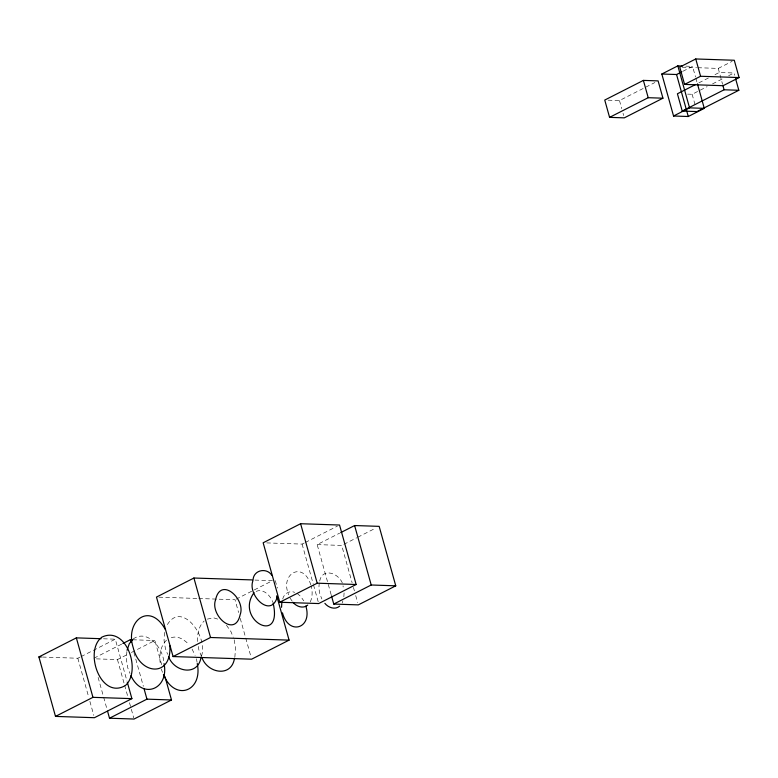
<?xml version="1.0" encoding="UTF-8"?>
<svg xmlns="http://www.w3.org/2000/svg" width="778" height="778" viewBox="0 0 778 778"><rect width="100%" height="100%" fill="white"/><g stroke="black" fill="none" stroke-linecap="round" stroke-linejoin="round"><path stroke-width="0.58" stroke-dasharray="3.89 2.92" d="M126.863 651.565L126.396 659.579L127.787 667.913L130.014 673.495M164.518 632.407L164.051 640.42L165.442 648.745L167.669 654.327M197.476 641.539C197.34 634.206 198.526 626.212 204.186 620.98M319.194 583.004L318.883 588.314L319.807 593.828L321.878 599.011M343.847 596.784L344.1 592.535M234.859 657.186L235.52 647.909L234.129 639.584M201.434 656.058C208.796 636.803 180.428 598.35 166.2 626.757M282.725 598.992C283.678 593.877 289.815 590.006 294.687 592.35M310.266 601.968C312.62 596.95 312.513 591.231 311.258 585.951M319.69 581.078C322.782 565.616 342.787 574.874 343.176 587.02M342.174 603.038L342.923 600.859M166.531 640.148C159.879 646.596 158.877 656.807 160.618 665.462M133.106 639.03C147.431 628.478 163.409 648.687 163.837 662.389M608.153 100.177L619.483 100.557L654.891 82.526M682.958 71.255L692.556 66.363L695.493 76.866M697.808 67.715L718.269 68.406L732.137 61.345M698.877 82.857L708.534 77.936M714.972 74.659L719.261 72.48L733.994 72.976L734.636 75.281M687.606 94.128L692.138 94.274L707.163 86.63M712.531 83.898L722.188 78.986M728.626 75.709L733.994 72.976M42.44 657.05L77.839 658.246L79.978 657.157M81.058 656.613L115.29 639.185L127.008 681.158M266.698 542.898L302.097 544.094L304.237 543.005M305.307 542.461L337.409 526.123M93.973 658.207L121.796 644.048M331.156 594.732L317.161 544.6L339.626 533.163M96.414 658.869L117.449 659.579L127.086 654.677M131.365 652.499L154.9 640.508L161.736 664.995M236.094 599.186L272.475 580.66L254.348 580.057M343.847 544.337L356.684 537.793M357.754 537.248L375.949 527.99M256.127 591.397C263.343 588.178 270.423 595.627 272.679 601.841M207.269 619.123L213.59 617.82L217.859 619.152M171.277 637.736C177.822 635.247 184.444 639.856 188.821 644.379M685.758 66.14L692.556 66.363M682.16 67.19L696.602 67.676M317.161 544.6L341.707 545.427L352.123 582.732M158.887 597.173L197.563 598.467M198.769 598.506L235.024 599.731L238.603 612.549M103.493 638.787L115.29 639.185M132.688 639.769L154.9 640.508M297.108 593.42L300.765 596.502L303.77 600.84M289.961 597.942L292.372 601.413M226.466 625.211L231.008 631.765L233.235 637.347M192.059 649.056L195.132 655.397M310.85 584.91C303.128 560.306 279.477 573.824 288.726 594.83M275.247 580.641L277.445 588.1M201.541 656.574L198.867 649.863L198.273 646.294M161.211 669.031L162.553 672.386M718.269 68.406L722.49 84.014M695.814 78.033L697.117 82.692M692.138 94.274L695.688 106.965M619.483 100.557L621.729 108.628M623.022 113.238L623.664 115.552M353.426 587.4L354.408 590.891M355.702 595.559L357.656 602.551M302.097 544.094L313.164 583.733M313.495 584.9L318.377 602.386M240.237 618.384L250.973 656.856M133.933 652.509L143.376 686.322M117.449 659.579L124.285 684.057M124.616 685.224L127.874 696.884M129.498 702.719L133.728 717.87M98.116 677.405L103.318 696.057M103.649 697.224L106.907 708.884M77.839 658.246L88.585 696.718M89.888 701.386L93.798 715.381M196.474 658.752L197.067 662.321"/><path stroke-width="1.17" d="M169.867 645.701C171.88 677.91 139.768 675.1 133.223 647.656C124.626 621.301 149.697 601.005 165.364 629.558M252.918 580.777C247.268 595.433 271.357 619.21 277.386 596.454M281.548 607.317L281.86 602.007M127.057 650.311L129.284 643.737L132.338 639.973M201.064 657.157C198.059 676.763 174.009 672.036 168.554 656.564M234.489 658.285C231.484 677.891 207.434 673.165 201.988 657.692M100.877 637.941C84.073 652.878 101.354 700.044 125.511 685.428C141.888 670.442 125.958 624.822 101.48 637.357M254.075 592.622C234.363 619.609 283.153 646.401 273.097 602.882M307.738 605.09C303.187 609.028 296.408 606.577 292.966 602.289M339.655 606.159C335.094 610.108 328.326 607.657 324.883 603.358M643.387 80.397L604.749 100.061L609.582 117.361L624.306 117.857L662.944 98.193L658.11 80.893L643.387 80.397L648.21 97.697L662.944 98.193M697.448 83.859L704.285 108.356L688.277 116.505L673.554 116.01L661.825 74.017L677.832 65.867L682.364 66.023M695.756 58.963L679.748 67.103L684.582 84.413L723.093 85.706L739.1 77.557L734.267 60.256L695.756 58.963L700.579 76.263L739.1 77.557M661.825 74.017L676.559 74.513L681.888 71.8M609.582 117.361L648.21 97.697M684.582 84.413L700.579 76.263M695.658 84.491L677.414 93.778L682.248 111.079L696.971 111.575L738.828 90.277L735.599 78.743M682.248 111.079L724.094 89.781L738.828 90.277M673.554 116.01L689.551 107.86L704.285 108.356M127.339 682.325L131.89 698.644L94.449 717.705L55.501 716.402L38.9 656.933L76.351 637.872L101.13 638.709M271.823 575.263C266.621 567.288 253.54 569.885 253.044 579.941L193.917 578.025L156.475 597.086L173.076 656.554L251.625 659.19L289.076 640.129L276.705 595.822M300.609 523.72L263.159 542.781L279.759 602.25L318.698 603.553L356.149 584.492L339.548 525.033L300.609 523.72L317.21 583.189L356.149 584.492M122.866 643.503L130.354 639.691L132.688 639.769M340.696 532.619L354.612 525.539L379.158 526.356L395.759 585.824L358.308 604.885L333.762 604.059L331.486 595.899M55.501 716.402L92.952 697.341L131.89 698.644M173.076 656.554L210.527 637.493L289.076 640.129M279.759 602.25L317.21 583.189M107.558 711.218L109.504 718.211L146.954 699.15L171.5 699.976L164.994 676.656M333.762 604.059L371.213 584.998L395.759 585.824M171.5 699.976L134.059 719.037L109.504 718.211M38.9 656.933L41.263 657.011M130.908 675.732C142.607 700.346 169.273 688.968 164.041 663.576M282.472 612.84C288.609 636.171 312.737 628.381 305.832 606.023M163.438 674.623C174.856 701.844 202.98 691.603 197.262 663.508M722.811 85.162L724.094 89.781M677.832 65.867L689.551 107.86M676.559 74.513L688.277 116.505M354.612 525.539L371.213 584.998M193.917 578.025L210.527 637.493M130.354 639.691L131.005 642.015M144.027 688.656L146.954 699.15M76.351 637.872L92.952 697.341M215.584 599.78C209.71 615.087 235.131 638.514 240.169 614.63C246.043 599.323 220.612 575.895 215.584 599.78"/></g></svg>
